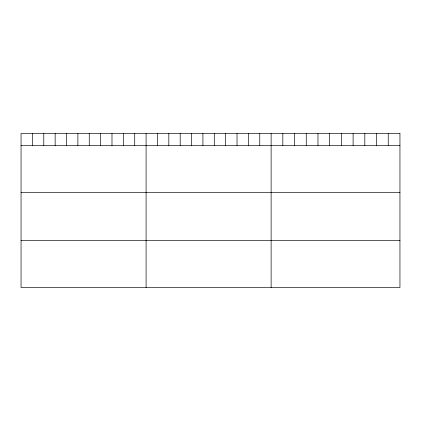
<?xml version="1.0" encoding="UTF-8"?>
<svg xmlns="http://www.w3.org/2000/svg" width="421" height="421" viewBox="0 0 421 421"><rect width="100%" height="100%" fill="white"/><g stroke="black" fill="none" stroke-linecap="round" stroke-linejoin="round"><path stroke-width="0.63" d="M21.05 145.55L399.95 145.55M21.05 192.397L399.95 192.397M21.05 240.659L399.95 240.659M388.241 133.494L388.241 145.55M376.527 133.494L376.527 145.55M364.818 133.494L364.818 145.55M353.103 133.494L353.103 145.55M341.394 133.494L341.394 145.55M329.68 133.494L329.68 145.55M317.971 133.494L317.971 145.55M306.256 133.494L306.256 145.55M294.547 133.494L294.547 145.55M282.833 133.494L282.833 145.55M271.124 133.494L271.124 287.506M259.757 133.494L259.757 145.55M248.39 133.494L248.39 145.55M237.023 133.494L237.023 145.55M225.656 133.494L225.656 145.55M214.289 133.494L214.289 145.55M202.922 133.494L202.922 145.55M191.555 133.494L191.555 145.55M180.188 133.494L180.188 145.55M168.821 133.494L168.821 145.55M157.454 133.494L157.454 145.55M146.087 133.494L146.087 287.506M134.72 133.494L134.72 145.55M123.353 133.494L123.353 145.55M111.986 133.494L111.986 145.55M100.619 133.494L100.619 145.55M89.252 133.494L89.252 145.55M77.885 133.494L77.885 145.55M66.518 133.494L66.518 145.55M55.151 133.494L55.151 145.55M43.784 133.494L43.784 145.55M32.417 133.494L32.417 145.55M399.95 133.494L21.05 133.494L21.05 287.506L399.95 287.506L399.95 133.494"/></g></svg>
